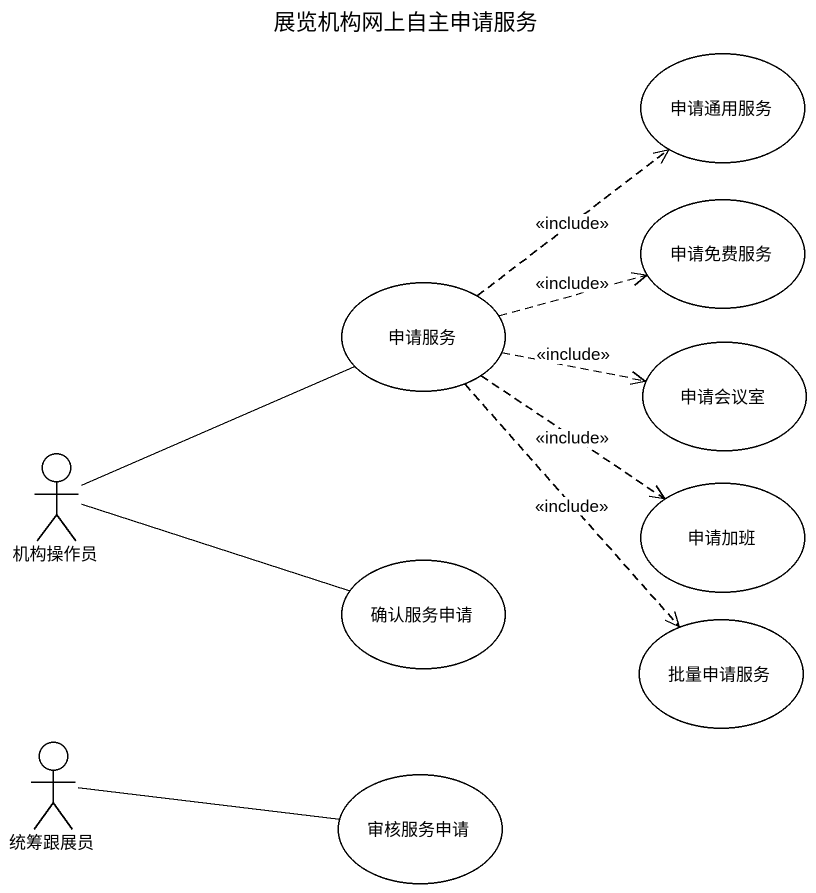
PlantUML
@startuml
title 展览机构网上自主申请服务
usecase 申请通用服务
usecase 申请免费服务
usecase 申请服务
usecase 申请会议室
actor 机构操作员
usecase 申请加班
usecase 确认服务申请
usecase 批量申请服务
actor 统筹跟展员
usecase 审核服务申请
申请服务 .up.> 申请通用服务 : <<include>>
申请服务 .right.> 申请免费服务 : <<include>>
申请服务 .right.> 申请会议室 : <<include>>
申请服务 ..> 申请加班 : <<include>>
申请服务 ..> 批量申请服务 : <<include>>
机构操作员 -right- 申请服务
机构操作员 -right- 确认服务申请
统筹跟展员 -right- 审核服务申请
@enduml
